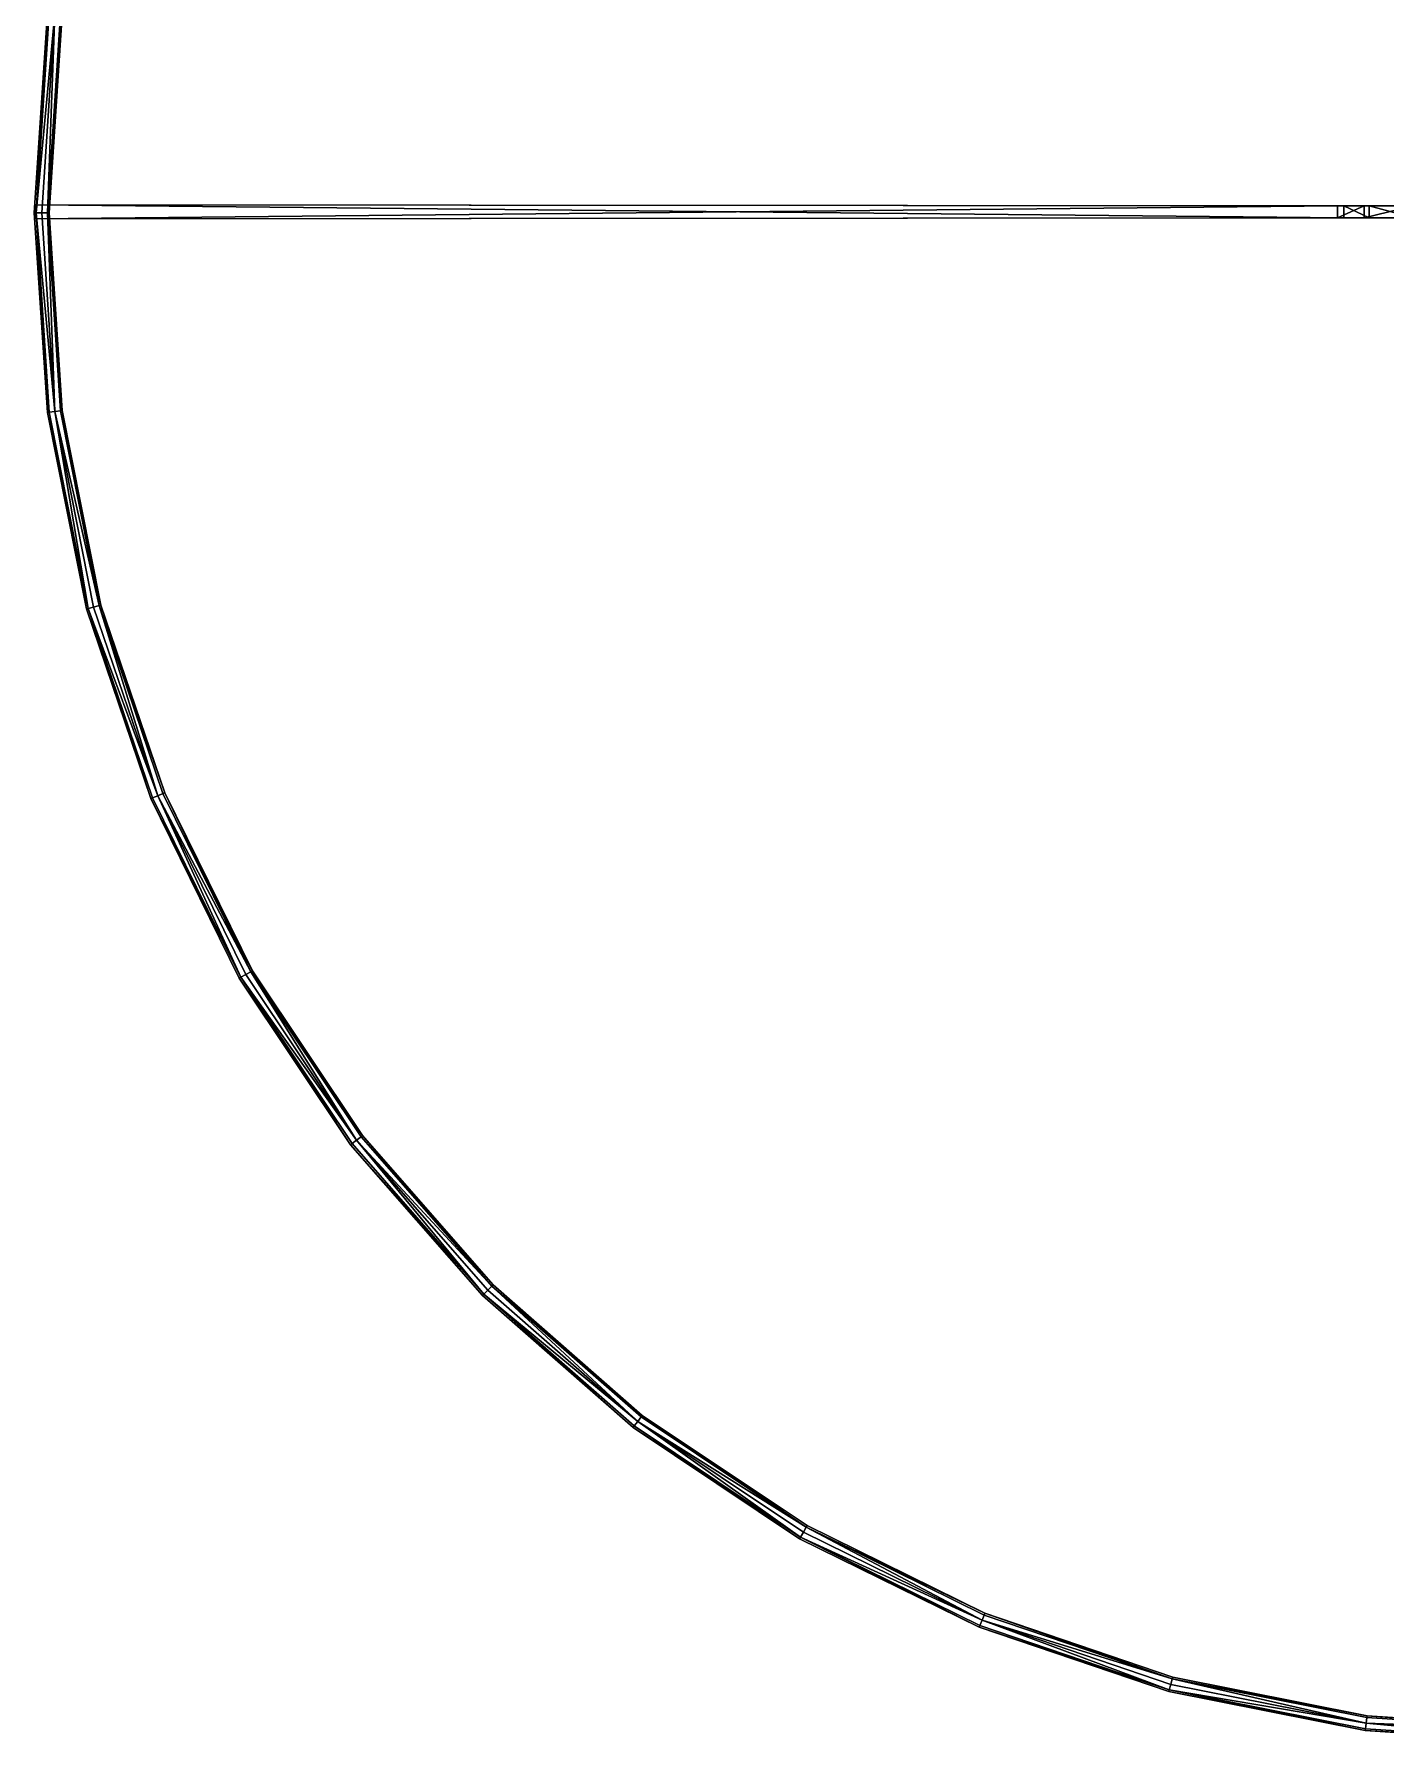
# Model space of a CAD drawing. Extents: x -21.1 to 21.1, y -21.1 to 21.1.
# Drawn here: x -21.12 to -2.47, y -21.13 to 2.45 of the extents above; entities that cross this region are included whole.
import ezdxf

# ---------------------------------------------------------------- set-up
doc = ezdxf.new("R2010")
doc.units = 0
doc.layers.add('LAMP', color=191, linetype='CONTINUOUS')
doc.layers.add('SHADE', color=31, linetype='CONTINUOUS')

msp = doc.modelspace()

# ---------------------------------------------------------------- meshes
at = {"layer": 'LAMP', "color": 191}
mesh = msp.add_polyface(dxfattribs=at)
corners = [(-1.129693, -0.463604, -63.654442), (-1.988384, -0.819286, -63.664738), (-2.110905, -0.415395, -63.664738), (-1.988384, -0.819286, -62.854538), (-2.110905, -0.415395, -62.854538), (-1.459287, -0.28578, -62.854538), (-1.199322, -0.23407, -63.654442), (-2.152274, 0.004637, -63.664738), (-2.152274, 0.004637, -62.854538), (-1.487891, 0.004637, -62.854538), (-2.214273, 0.004638, -65.4048), (-2.065137, 0.251549, -66.164711), (-2.065137, -0.641783, -65.874451), (-1.637812, 0.465212, -66.822296), (-1.783279, -0.401053, -66.653389), (-2.065137, -0.641783, -64.93515), (-2.065137, 0.251549, -64.64489), (-1.783279, -0.401053, -64.156219), (-1.637812, 0.465212, -63.987301), (-2.087557, 0.087564, -63.323181), (-2.772094, -0.078289, -63.323181), (-2.772094, 0.087564, -63.323181), (-2.087557, -0.078289, -63.323181), (-3.137889, -0.078289, -63.207119), (-3.137889, 0.087564, -63.207119), (-21.114887, -0.092956, -56.756512), (-21.114887, 0.102228, -56.756512), (-21.114885, -0.092956, -56.485172), (-21.114885, 0.102228, -56.485172), (-3.050288, -0.078289, -63.051018), (-3.050288, 0.087564, -63.051018), (-2.702662, -0.078289, -63.157326), (-2.702662, 0.087564, -63.157326), (-2.087557, -0.078289, -63.157326), (-2.087557, 0.087564, -63.157326)]
mesh.append_faces([[corners[k] for k in face] for face in [(10, 11, 12), (11, 13, 14), (11, 14, 12), (10, 12, 15), (10, 15, 16), (15, 17, 16), (16, 17, 18)]])
mesh.append_faces([[corners[k] for k in face] for face in [(1, 4, 2), (3, 5, 4), (2, 8, 7), (4, 9, 8), (19, 20, 21), (21, 23, 24), (24, 25, 26), (26, 27, 28), (28, 29, 30), (30, 31, 32), (32, 33, 34), (34, 22, 19), (19, 32, 34), (25, 29, 27)]], dxfattribs={"vtx0": -1})
mesh.append_faces([[corners[k] for k in face] for face in [(23, 29, 25), (20, 29, 23), (22, 31, 20)]], dxfattribs={"vtx0": -1, "vtx1": -1})
mesh.append_faces([[corners[k] for k in face] for face in [(21, 30, 32), (20, 31, 29)]], dxfattribs={"vtx0": -1, "vtx2": -1})
mesh.append_faces([[corners[k] for k in face] for face in [(24, 26, 30), (21, 24, 30), (19, 21, 32)]], dxfattribs={"vtx1": -1, "vtx2": -1})
mesh.append_faces([[corners[k] for k in face] for face in [(0, 1, 2), (1, 3, 4), (6, 2, 7), (2, 4, 8), (19, 22, 20), (21, 20, 23), (24, 23, 25), (26, 25, 27), (28, 27, 29), (30, 29, 31), (32, 31, 33), (34, 33, 22), (26, 28, 30), (22, 33, 31)]], dxfattribs={"vtx2": -1})
at = {"layer": 'SHADE', "color": 31}
mesh = msp.add_polyface(dxfattribs=at)
corners = [(-20.377079, 5.451406, -80.064957), (-20.914675, 2.744749, -80.064957), (-20.940456, 2.748144, -80.019058), (-21.095932, -0.008821, -80.064957), (-21.121939, -0.008821, -79.903458), (-20.940458, 2.748144, -79.903458), (-20.402199, 5.458137, -79.903458), (-21.121935, -0.008822, -55.199318), (-20.940454, 2.748143, -55.083717), (-20.940454, 2.748144, -55.199318), (-21.095928, -0.008822, -55.037819), (-20.914673, 2.744749, -55.037819), (-20.377077, 5.451406, -55.037819), (-20.402197, 5.458136, -55.199318), (-20.940454, 2.748143, -55.423717), (-20.402197, 5.458137, -58.595036), (-20.940454, 2.748144, -58.595036), (-21.121935, -0.008822, -58.595036), (-20.201248, 5.404293, -79.903458), (-20.734201, 2.72099, -79.903458), (-20.734201, 2.72099, -80.019058), (-20.226368, 5.411023, -80.064957), (-20.759983, 2.724384, -80.064957), (-20.201244, 5.404293, -55.199318), (-20.734201, 2.72099, -55.083717), (-20.734201, 2.72099, -55.199318), (-20.226364, 5.411023, -55.037819), (-20.759983, 2.724384, -55.037819), (-20.201244, 5.404293, -58.595036), (-20.734201, 2.72099, -55.423717), (-20.734201, 2.72099, -58.595036), (-20.83733, 2.734566, -80.080254), (-20.837328, 2.734566, -55.022518), (-20.402199, 5.458136, -76.507736), (-20.940458, 2.748143, -79.679054), (-20.940458, 2.748144, -76.507736), (-21.121939, -0.008821, -76.507736), (-20.734203, 2.72099, -79.679054), (-20.201248, 5.404293, -76.507736), (-20.734201, 2.72099, -76.507736), (-20.940454, 2.748144, -67.551384), (-20.734203, 2.72099, -67.551384)]
mesh.append_faces([[corners[k] for k in face] for face in [(3, 2, 1), (6, 2, 5), (7, 8, 9), (12, 8, 11), (13, 14, 9), (17, 14, 16), (21, 20, 22), (23, 24, 25), (28, 29, 30), (0, 31, 1), (10, 32, 11), (26, 32, 27), (33, 34, 35), (4, 34, 5), (18, 37, 19), (36, 40, 35), (15, 40, 16), (38, 41, 39)]], dxfattribs={"vtx0": -1})
mesh.append_faces([[corners[k] for k in face] for face in [(0, 1, 2), (4, 5, 2), (10, 11, 8), (13, 9, 8), (15, 16, 14), (7, 9, 14), (18, 19, 20), (26, 27, 24), (23, 25, 29), (3, 1, 31), (21, 22, 31), (12, 11, 32), (6, 5, 34), (36, 35, 34), (38, 39, 37), (17, 16, 40), (33, 35, 40), (28, 30, 41)]], dxfattribs={"vtx2": -1})
mesh = msp.add_polyface(dxfattribs=at)
corners = [(-21.095932, -0.008821, -80.064957), (-21.121939, -0.008821, -80.019058), (-20.940456, 2.748144, -80.019058), (-21.121939, -0.008821, -79.903458), (-21.121935, -0.008822, -55.199318), (-21.121935, -0.008822, -55.083717), (-20.940454, 2.748143, -55.083717), (-21.095928, -0.008822, -55.037819), (-21.121935, -0.008822, -58.595036), (-21.121935, -0.008822, -55.423717), (-20.940454, 2.748143, -55.423717), (-20.913893, -0.008821, -79.903458), (-20.913893, -0.008821, -80.019058), (-20.734201, 2.72099, -80.019058), (-20.734201, 2.72099, -79.903458), (-20.939899, -0.008821, -80.064957), (-20.759983, 2.724384, -80.064957), (-20.939898, -0.008822, -55.037819), (-20.913895, -0.008822, -55.083717), (-20.734201, 2.72099, -55.083717), (-20.759983, 2.724384, -55.037819), (-20.913895, -0.008822, -55.199318), (-20.734201, 2.72099, -55.199318), (-20.913895, -0.008822, -55.423717), (-20.734201, 2.72099, -55.423717), (-20.913895, -0.008822, -58.595036), (-20.734201, 2.72099, -58.595036), (-20.83733, 2.734566, -80.080254), (-21.017918, -0.008821, -80.080254), (-21.017914, -0.008822, -55.022518), (-20.837328, 2.734566, -55.022518), (-21.121939, -0.008821, -79.679054), (-20.940458, 2.748143, -79.679054), (-21.121939, -0.008821, -76.507736), (-20.913893, -0.008821, -76.507736), (-20.913893, -0.008821, -79.679054), (-20.734203, 2.72099, -79.679054), (-20.734201, 2.72099, -76.507736), (-21.121935, -0.008822, -67.551384), (-20.940454, 2.748144, -67.551384), (-20.913895, -0.008822, -67.551392), (-20.734203, 2.72099, -67.551384)]
mesh.append_faces([[corners[k] for k in face] for face in [(3, 2, 1), (7, 6, 5), (4, 10, 9), (11, 13, 14), (15, 13, 12), (17, 19, 20), (21, 19, 18), (21, 24, 22), (25, 24, 23), (0, 27, 28), (15, 27, 16), (17, 30, 29), (33, 32, 31), (34, 36, 37), (11, 36, 35), (8, 39, 38), (25, 41, 26), (34, 41, 40)]], dxfattribs={"vtx0": -1})
mesh.append_faces([[corners[k] for k in face] for face in [(0, 1, 2), (4, 5, 6), (8, 9, 10), (11, 12, 13), (15, 16, 13), (17, 18, 19), (21, 22, 19), (21, 23, 24), (25, 26, 24), (15, 28, 27), (7, 29, 30), (17, 20, 30), (3, 31, 32), (34, 35, 36), (11, 14, 36), (33, 38, 39), (25, 40, 41), (34, 37, 41)]], dxfattribs={"vtx2": -1})
mesh = msp.add_polyface(dxfattribs=at)
corners = [(-20.377077, -5.469048, -80.064957), (-20.940456, -2.765786, -80.019058), (-20.914677, -2.762392, -80.064957), (-20.402199, -5.475778, -79.903458), (-20.940456, -2.765786, -79.903458), (-21.121939, -0.008821, -79.903458), (-21.095932, -0.008821, -80.064957), (-21.121935, -0.008822, -55.199318), (-20.940454, -2.765786, -55.199318), (-20.940454, -2.765786, -55.083717), (-20.402197, -5.475779, -55.199318), (-20.377077, -5.469049, -55.037819), (-20.914673, -2.762392, -55.037819), (-21.095928, -0.008822, -55.037819), (-20.940454, -2.765786, -55.423717), (-21.121935, -0.008822, -58.595036), (-20.940454, -2.765787, -58.595036), (-20.402197, -5.475779, -58.595036), (-20.201244, -5.421934, -79.903458), (-20.734201, -2.738632, -80.019058), (-20.734201, -2.738632, -79.903458), (-20.226366, -5.428664, -80.064957), (-20.759983, -2.742027, -80.064957), (-20.226362, -5.428665, -55.037819), (-20.734201, -2.738633, -55.083717), (-20.759983, -2.742027, -55.037819), (-20.201244, -5.421934, -55.199318), (-20.734201, -2.738633, -55.199318), (-20.734201, -2.738632, -79.679054), (-20.201248, -5.421934, -76.507736), (-20.734201, -2.738632, -76.507736), (-20.83733, -2.752209, -80.080254), (-20.837328, -2.75221, -55.022518), (-21.121939, -0.008821, -76.507736), (-20.940456, -2.765786, -79.679054), (-20.940456, -2.765786, -76.507736), (-20.402199, -5.475779, -76.507736), (-20.734201, -2.738633, -55.423721), (-20.201244, -5.421934, -58.595036), (-20.734201, -2.738633, -58.595036), (-20.940454, -2.765787, -67.551384), (-20.734201, -2.738633, -67.551392)]
mesh.append_faces([[corners[k] for k in face] for face in [(0, 1, 2), (5, 1, 4), (10, 9, 8), (13, 9, 12), (7, 14, 8), (17, 14, 16), (18, 19, 20), (23, 24, 25), (29, 28, 30), (6, 31, 2), (21, 31, 22), (11, 32, 12), (33, 34, 35), (3, 34, 4), (26, 37, 27), (36, 40, 35), (15, 40, 16), (38, 41, 39)]], dxfattribs={"vtx0": -1})
mesh.append_faces([[corners[k] for k in face] for face in [(3, 4, 1), (6, 2, 1), (7, 8, 9), (11, 12, 9), (10, 8, 14), (15, 16, 14), (21, 22, 19), (26, 27, 24), (18, 20, 28), (0, 2, 31), (13, 12, 32), (23, 25, 32), (5, 4, 34), (36, 35, 34), (38, 39, 37), (17, 16, 40), (33, 35, 40), (29, 30, 41)]], dxfattribs={"vtx2": -1})
mesh = msp.add_polyface(dxfattribs=at)
corners = [(-21.121939, -0.008821, -79.903458), (-21.121939, -0.008821, -80.019058), (-20.940456, -2.765786, -80.019058), (-21.095932, -0.008821, -80.064957), (-21.121935, -0.008822, -55.199318), (-20.940454, -2.765786, -55.083717), (-21.121935, -0.008822, -55.083717), (-21.095928, -0.008822, -55.037819), (-21.121935, -0.008822, -55.423717), (-20.940454, -2.765786, -55.423717), (-21.121935, -0.008822, -58.595036), (-20.939899, -0.008821, -80.064957), (-20.913893, -0.008821, -80.019058), (-20.734201, -2.738632, -80.019058), (-20.759983, -2.742027, -80.064957), (-20.913893, -0.008821, -79.903458), (-20.734201, -2.738632, -79.903458), (-20.939898, -0.008822, -55.037819), (-20.759983, -2.742027, -55.037819), (-20.734201, -2.738633, -55.083717), (-20.913895, -0.008822, -55.083717), (-20.913895, -0.008822, -55.199318), (-20.734201, -2.738633, -55.199318), (-20.913893, -0.008821, -79.679054), (-20.734201, -2.738632, -79.679054), (-20.913893, -0.008821, -76.507736), (-20.734201, -2.738632, -76.507736), (-21.017918, -0.008821, -80.080254), (-20.83733, -2.752209, -80.080254), (-20.837328, -2.75221, -55.022518), (-21.017914, -0.008822, -55.022518), (-21.121939, -0.008821, -76.507736), (-21.121939, -0.008821, -79.679054), (-20.940456, -2.765786, -79.679054), (-20.913895, -0.008822, -58.595036), (-20.913895, -0.008822, -55.423717), (-20.734201, -2.738633, -55.423721), (-20.734201, -2.738633, -58.595036), (-21.121935, -0.008822, -67.551384), (-20.940454, -2.765787, -67.551384), (-20.913895, -0.008822, -67.551392), (-20.734201, -2.738633, -67.551392)]
mesh.append_faces([[corners[k] for k in face] for face in [(3, 2, 1), (4, 5, 6), (10, 9, 8), (11, 13, 14), (15, 13, 12), (17, 19, 20), (21, 19, 22), (15, 24, 16), (25, 24, 23), (11, 28, 27), (7, 29, 30), (17, 29, 18), (0, 33, 32), (34, 36, 37), (21, 36, 35), (31, 39, 38), (25, 41, 26), (34, 41, 40)]], dxfattribs={"vtx0": -1})
mesh.append_faces([[corners[k] for k in face] for face in [(0, 1, 2), (7, 6, 5), (4, 8, 9), (11, 12, 13), (15, 16, 13), (17, 18, 19), (21, 20, 19), (15, 23, 24), (25, 26, 24), (3, 27, 28), (11, 14, 28), (17, 30, 29), (31, 32, 33), (34, 35, 36), (21, 22, 36), (10, 38, 39), (25, 40, 41), (34, 37, 41)]], dxfattribs={"vtx2": -1})
mesh = msp.add_polyface(dxfattribs=at)
corners = [(-20.377077, -5.469048, -80.064957), (-20.402199, -5.475778, -80.019058), (-20.940456, -2.765786, -80.019058), (-20.402199, -5.475778, -79.903458), (-20.402197, -5.475779, -55.199318), (-20.402197, -5.47578, -55.083717), (-20.940454, -2.765786, -55.083717), (-20.377077, -5.469049, -55.037819), (-20.940454, -2.765786, -55.423717), (-20.402197, -5.475779, -55.423717), (-20.402197, -5.475779, -58.595036), (-20.226366, -5.428664, -80.064957), (-20.201248, -5.421934, -80.019058), (-19.32115, -8.012215, -80.019058), (-20.201244, -5.421934, -79.903458), (-20.734201, -2.738632, -80.019058), (-20.226362, -5.428665, -55.037819), (-19.321146, -8.012216, -55.083717), (-20.201244, -5.421934, -55.083717), (-20.201244, -5.421934, -55.199318), (-20.734201, -2.738633, -55.083717), (-20.201246, -5.421934, -79.679054), (-19.32115, -8.012216, -79.679054), (-20.201248, -5.421934, -76.507736), (-20.734201, -2.738632, -79.679054), (-19.417248, -8.052021, -80.080254), (-20.301722, -5.448856, -80.080254), (-20.83733, -2.752209, -80.080254), (-20.30172, -5.448856, -55.022518), (-19.417246, -8.052021, -55.022518), (-20.837328, -2.75221, -55.022518), (-20.402199, -5.475778, -79.679054), (-20.940456, -2.765786, -79.679054), (-20.402199, -5.475779, -76.507736), (-20.201244, -5.421934, -58.595036), (-20.201244, -5.421935, -55.423721), (-19.321146, -8.012217, -55.423721), (-20.734201, -2.738633, -55.423721), (-20.402197, -5.475779, -67.551384), (-20.940454, -2.765787, -67.551384), (-20.201244, -5.421934, -67.551392), (-19.321148, -8.012216, -67.551392), (-20.734201, -2.738633, -67.551392)]
mesh.append_faces([[corners[k] for k in face] for face in [(3, 2, 1), (7, 6, 5), (4, 8, 9), (14, 13, 12), (11, 15, 12), (16, 17, 18), (19, 20, 18), (23, 22, 21), (14, 24, 21), (11, 25, 26), (0, 27, 26), (16, 30, 28), (33, 32, 31), (19, 36, 35), (34, 37, 35), (10, 39, 38), (34, 41, 40), (23, 42, 40)]], dxfattribs={"vtx0": -1})
mesh.append_faces([[corners[k] for k in face] for face in [(0, 1, 2), (4, 5, 6), (10, 9, 8), (11, 12, 13), (14, 12, 15), (19, 18, 17), (16, 18, 20), (14, 21, 22), (23, 21, 24), (11, 26, 27), (16, 28, 29), (7, 28, 30), (3, 31, 32), (34, 35, 36), (19, 35, 37), (33, 38, 39), (23, 40, 41), (34, 40, 42)]], dxfattribs={"vtx2": -1})
mesh = msp.add_polyface(dxfattribs=at)
corners = [(-20.402199, -5.475778, -79.903458), (-20.402199, -5.475778, -80.019058), (-19.513348, -8.091826, -80.019058), (-19.513348, -8.091826, -79.903458), (-20.377077, -5.469048, -80.064957), (-19.489323, -8.081875, -80.064957), (-20.402197, -5.475779, -55.199318), (-19.513344, -8.091827, -55.199318), (-19.513344, -8.091827, -55.083717), (-20.402197, -5.47578, -55.083717), (-20.377077, -5.469049, -55.037819), (-19.489319, -8.081876, -55.037819), (-20.402197, -5.475779, -55.423717), (-19.513344, -8.091827, -55.423717), (-20.402197, -5.475779, -58.595036), (-19.513344, -8.091827, -58.595036), (-20.226366, -5.428664, -80.064957), (-19.32115, -8.012215, -80.019058), (-19.345173, -8.022166, -80.064957), (-20.201244, -5.421934, -79.903458), (-19.32115, -8.012216, -79.903458), (-20.226362, -5.428665, -55.037819), (-19.345171, -8.022167, -55.037819), (-19.321146, -8.012216, -55.083717), (-20.201244, -5.421934, -55.199318), (-19.321146, -8.012216, -55.199318), (-19.32115, -8.012216, -79.679054), (-20.201248, -5.421934, -76.507736), (-19.32115, -8.012216, -76.507736), (-20.301722, -5.448856, -80.080254), (-19.417248, -8.052021, -80.080254), (-19.417246, -8.052021, -55.022518), (-20.30172, -5.448856, -55.022518), (-20.402199, -5.475779, -76.507736), (-20.402199, -5.475778, -79.679054), (-19.513348, -8.091826, -79.679054), (-19.513346, -8.091826, -76.507736), (-20.201244, -5.421934, -58.595036), (-19.321146, -8.012217, -55.423721), (-19.321146, -8.012216, -58.595036), (-20.402197, -5.475779, -67.551384), (-19.513346, -8.091827, -67.551384), (-19.321148, -8.012216, -67.551392)]
mesh.append_faces([[corners[k] for k in face] for face in [(0, 2, 3), (4, 2, 1), (6, 8, 9), (10, 8, 11), (6, 13, 7), (14, 13, 12), (16, 17, 18), (24, 23, 25), (19, 26, 20), (4, 30, 5), (10, 31, 32), (21, 31, 22), (33, 35, 36), (0, 35, 34), (37, 38, 39), (14, 41, 15), (33, 41, 40), (27, 42, 28)]], dxfattribs={"vtx0": -1})
mesh.append_faces([[corners[k] for k in face] for face in [(0, 1, 2), (4, 5, 2), (6, 7, 8), (10, 9, 8), (6, 12, 13), (14, 15, 13), (19, 20, 17), (21, 22, 23), (27, 28, 26), (4, 29, 30), (16, 18, 30), (10, 11, 31), (33, 34, 35), (0, 3, 35), (24, 25, 38), (14, 40, 41), (33, 36, 41), (37, 39, 42)]], dxfattribs={"vtx2": -1})
mesh = msp.add_polyface(dxfattribs=at)
corners = [(-18.26951, -10.557161, -80.064957), (-19.513348, -8.091826, -80.019058), (-19.489323, -8.081875, -80.064957), (-18.29203, -10.570165, -79.903458), (-19.513348, -8.091826, -79.903458), (-18.292027, -10.570165, -55.199318), (-19.513344, -8.091827, -55.083717), (-19.513344, -8.091827, -55.199318), (-18.269508, -10.557162, -55.037819), (-19.489319, -8.081876, -55.037819), (-19.513344, -8.091827, -55.423717), (-18.292027, -10.570165, -58.595036), (-19.513344, -8.091827, -58.595036), (-18.111864, -10.466143, -79.903458), (-18.111864, -10.466143, -80.019058), (-19.32115, -8.012215, -80.019058), (-19.32115, -8.012216, -79.903458), (-18.134382, -10.479145, -80.064957), (-19.345173, -8.022166, -80.064957), (-18.13438, -10.479146, -55.037819), (-18.11186, -10.466144, -55.083717), (-19.321146, -8.012216, -55.083717), (-19.345171, -8.022167, -55.037819), (-18.11186, -10.466144, -55.199318), (-19.321146, -8.012216, -55.199318), (-19.32115, -8.012216, -79.679054), (-18.111864, -10.466143, -79.679054), (-18.11186, -10.466143, -76.507736), (-19.32115, -8.012216, -76.507736), (-19.417248, -8.052021, -80.080254), (-18.201946, -10.518153, -80.080254), (-19.417246, -8.052021, -55.022518), (-18.201944, -10.518153, -55.022518), (-19.513348, -8.091826, -79.679054), (-18.29203, -10.570165, -76.507736), (-19.513346, -8.091826, -76.507736), (-18.11186, -10.466144, -55.423721), (-19.321146, -8.012217, -55.423721), (-18.11186, -10.466144, -58.595036), (-19.321146, -8.012216, -58.595036), (-19.513346, -8.091827, -67.551384), (-18.11186, -10.466143, -67.551392), (-19.321148, -8.012216, -67.551392)]
mesh.append_faces([[corners[k] for k in face] for face in [(0, 1, 2), (5, 6, 7), (11, 10, 12), (13, 15, 16), (17, 15, 14), (19, 21, 22), (23, 21, 20), (13, 25, 26), (27, 25, 28), (17, 29, 18), (8, 31, 9), (19, 31, 32), (3, 33, 4), (23, 37, 24), (38, 37, 36), (34, 40, 35), (38, 42, 39), (27, 42, 41)]], dxfattribs={"vtx0": -1})
mesh.append_faces([[corners[k] for k in face] for face in [(3, 4, 1), (8, 9, 6), (5, 7, 10), (13, 14, 15), (17, 18, 15), (19, 20, 21), (23, 24, 21), (13, 16, 25), (27, 26, 25), (0, 2, 29), (17, 30, 29), (19, 22, 31), (34, 35, 33), (23, 36, 37), (38, 39, 37), (11, 12, 40), (38, 41, 42), (27, 28, 42)]], dxfattribs={"vtx2": -1})
mesh = msp.add_polyface(dxfattribs=at)
corners = [(-18.29203, -10.570165, -79.903458), (-18.292032, -10.570165, -80.019058), (-16.756384, -12.867023, -80.019058), (-18.26951, -10.557161, -80.064957), (-19.513348, -8.091826, -80.019058), (-18.292027, -10.570165, -55.199318), (-16.756378, -12.867023, -55.083717), (-18.292028, -10.570165, -55.083717), (-18.269508, -10.557162, -55.037819), (-19.513344, -8.091827, -55.083717), (-18.292028, -10.570165, -55.423717), (-16.756378, -12.867023, -55.423717), (-18.292027, -10.570165, -58.595036), (-19.513344, -8.091827, -55.423717), (-18.134382, -10.479145, -80.064957), (-18.111864, -10.466143, -80.019058), (-16.591339, -12.740379, -80.019058), (-18.111864, -10.466143, -79.903458), (-18.13438, -10.479146, -55.037819), (-16.591337, -12.74038, -55.083717), (-18.11186, -10.466144, -55.083717), (-18.11186, -10.466144, -55.199318), (-18.111864, -10.466143, -79.679054), (-16.591339, -12.740379, -79.679054), (-18.11186, -10.466143, -76.507736), (-18.201946, -10.518153, -80.080254), (-16.673861, -12.8037, -80.080254), (-19.417248, -8.052021, -80.080254), (-16.673859, -12.8037, -55.022518), (-18.201944, -10.518153, -55.022518), (-19.417246, -8.052021, -55.022518), (-18.29203, -10.570165, -76.507736), (-18.292032, -10.570165, -79.679054), (-16.756384, -12.867023, -79.679054), (-19.513348, -8.091826, -79.679054), (-18.11186, -10.466144, -58.595036), (-18.11186, -10.466144, -55.423721), (-16.591335, -12.74038, -55.423721), (-18.292028, -10.570165, -67.551384), (-16.75638, -12.867023, -67.551384), (-19.513346, -8.091827, -67.551384), (-18.11186, -10.466143, -67.551392), (-16.591337, -12.740379, -67.551392)]
mesh.append_faces([[corners[k] for k in face] for face in [(3, 2, 1), (0, 4, 1), (5, 6, 7), (8, 9, 7), (12, 11, 10), (5, 13, 10), (17, 16, 15), (18, 19, 20), (24, 23, 22), (14, 26, 25), (3, 27, 25), (8, 28, 29), (0, 33, 32), (31, 34, 32), (21, 37, 36), (31, 39, 38), (12, 40, 38), (35, 42, 41)]], dxfattribs={"vtx0": -1})
mesh.append_faces([[corners[k] for k in face] for face in [(0, 1, 2), (3, 1, 4), (8, 7, 6), (5, 7, 9), (5, 10, 11), (12, 10, 13), (14, 15, 16), (21, 20, 19), (17, 22, 23), (3, 25, 26), (18, 29, 28), (8, 29, 30), (31, 32, 33), (0, 32, 34), (35, 36, 37), (12, 38, 39), (31, 38, 40), (24, 41, 42)]], dxfattribs={"vtx2": -1})
mesh = msp.add_polyface(dxfattribs=at)
corners = [(-18.29203, -10.570165, -79.903458), (-16.756384, -12.867023, -80.019058), (-16.756384, -12.867023, -79.903458), (-18.26951, -10.557161, -80.064957), (-16.735752, -12.851192, -80.064957), (-18.292027, -10.570165, -55.199318), (-16.756378, -12.867023, -55.199318), (-16.756378, -12.867023, -55.083717), (-18.269508, -10.557162, -55.037819), (-16.73575, -12.851192, -55.037819), (-16.756378, -12.867023, -55.423717), (-18.292027, -10.570165, -58.595036), (-16.756378, -12.867023, -58.595036), (-18.134382, -10.479145, -80.064957), (-16.591339, -12.740379, -80.019058), (-16.611971, -12.75621, -80.064957), (-18.111864, -10.466143, -79.903458), (-16.591339, -12.740379, -79.903458), (-14.788136, -14.797708, -79.903458), (-14.806524, -14.816096, -80.064957), (-18.13438, -10.479146, -55.037819), (-16.611967, -12.75621, -55.037819), (-16.591337, -12.74038, -55.083717), (-14.80652, -14.816096, -55.037819), (-14.788131, -14.797708, -55.199318), (-16.591337, -12.74038, -55.199318), (-18.11186, -10.466144, -55.199318), (-16.591339, -12.740379, -79.679054), (-18.11186, -10.466143, -76.507736), (-16.591339, -12.740379, -76.507736), (-14.788135, -14.797708, -76.507736), (-16.673861, -12.8037, -80.080254), (-16.673859, -12.8037, -55.022518), (-18.29203, -10.570165, -76.507736), (-16.756384, -12.867023, -79.679054), (-16.756384, -12.867023, -76.507736), (-18.11186, -10.466144, -58.595036), (-16.591335, -12.74038, -55.423721), (-16.591337, -12.740379, -58.595036), (-14.788132, -14.797708, -58.595036), (-16.75638, -12.867023, -67.551384), (-16.591337, -12.740379, -67.551392)]
mesh.append_faces([[corners[k] for k in face] for face in [(0, 1, 2), (8, 7, 9), (5, 10, 6), (13, 14, 15), (18, 14, 17), (23, 22, 21), (26, 22, 25), (16, 27, 17), (30, 27, 29), (3, 31, 4), (19, 31, 15), (20, 32, 21), (33, 34, 35), (36, 37, 38), (24, 37, 25), (11, 40, 12), (39, 41, 38), (28, 41, 29)]], dxfattribs={"vtx0": -1})
mesh.append_faces([[corners[k] for k in face] for face in [(3, 4, 1), (5, 6, 7), (11, 12, 10), (16, 17, 14), (19, 15, 14), (20, 21, 22), (24, 25, 22), (18, 17, 27), (28, 29, 27), (13, 15, 31), (8, 9, 32), (23, 21, 32), (0, 2, 34), (26, 25, 37), (39, 38, 37), (33, 35, 40), (30, 29, 41), (36, 38, 41)]], dxfattribs={"vtx2": -1})
mesh = msp.add_polyface(dxfattribs=at)
corners = [(-14.916854, -14.926426, -80.064957), (-14.935243, -14.944815, -80.019058), (-16.756384, -12.867023, -80.019058), (-16.735752, -12.851192, -80.064957), (-14.935243, -14.944815, -79.903458), (-16.756384, -12.867023, -79.903458), (-14.935238, -14.944815, -55.199318), (-14.935238, -14.944815, -55.083717), (-16.756378, -12.867023, -55.083717), (-16.756378, -12.867023, -55.199318), (-14.916849, -14.926428, -55.037819), (-16.73575, -12.851192, -55.037819), (-16.756378, -12.867023, -55.423717), (-14.935238, -14.944815, -55.423717), (-14.935239, -14.944815, -58.595036), (-16.756378, -12.867023, -58.595036), (-14.788136, -14.797708, -79.903458), (-14.788135, -14.797708, -80.019058), (-16.591339, -12.740379, -80.019058), (-14.806524, -14.816096, -80.064957), (-14.80652, -14.816096, -55.037819), (-14.788132, -14.797708, -55.083717), (-16.591337, -12.74038, -55.083717), (-14.788131, -14.797708, -55.199318), (-16.591339, -12.740379, -79.679054), (-14.788135, -14.797708, -79.679054), (-14.788135, -14.797708, -76.507736), (-16.673861, -12.8037, -80.080254), (-14.86169, -14.871262, -80.080254), (-14.861686, -14.871262, -55.022518), (-16.673859, -12.8037, -55.022518), (-14.935243, -14.944815, -79.679054), (-16.756384, -12.867023, -79.679054), (-14.935242, -14.944815, -76.507736), (-16.756384, -12.867023, -76.507736), (-14.788131, -14.797708, -55.423721), (-16.591335, -12.74038, -55.423721), (-14.788132, -14.797708, -58.595036), (-14.935241, -14.944815, -67.551384), (-16.75638, -12.867023, -67.551384), (-14.788134, -14.797708, -67.551392), (-16.591337, -12.740379, -67.551392)]
mesh.append_faces([[corners[k] for k in face] for face in [(0, 2, 3), (4, 2, 1), (6, 8, 9), (10, 8, 7), (6, 12, 13), (14, 12, 15), (19, 18, 17), (23, 22, 21), (16, 24, 25), (0, 27, 28), (10, 30, 11), (20, 30, 29), (4, 32, 5), (33, 32, 31), (37, 36, 35), (33, 39, 34), (14, 39, 38), (26, 41, 40)]], dxfattribs={"vtx0": -1})
mesh.append_faces([[corners[k] for k in face] for face in [(0, 1, 2), (4, 5, 2), (6, 7, 8), (10, 11, 8), (6, 9, 12), (14, 13, 12), (16, 17, 18), (20, 21, 22), (26, 25, 24), (0, 3, 27), (19, 28, 27), (10, 29, 30), (4, 31, 32), (33, 34, 32), (23, 35, 36), (33, 38, 39), (14, 15, 39), (37, 40, 41)]], dxfattribs={"vtx2": -1})
mesh = msp.add_polyface(dxfattribs=at)
corners = [(-14.935243, -14.944815, -79.903458), (-14.935243, -14.944815, -80.019058), (-12.857451, -16.765955, -80.019058), (-12.857451, -16.765955, -79.903458), (-14.916854, -14.926426, -80.064957), (-12.84162, -16.745325, -80.064957), (-14.935238, -14.944815, -55.199318), (-12.857447, -16.765955, -55.199318), (-12.857447, -16.765955, -55.083717), (-14.935238, -14.944815, -55.083717), (-14.916849, -14.926428, -55.037819), (-12.841618, -16.745325, -55.037819), (-14.935238, -14.944815, -55.423717), (-12.857447, -16.765955, -55.423717), (-14.935239, -14.944815, -58.595036), (-12.857447, -16.765955, -58.595036), (-14.806524, -14.816096, -80.064957), (-14.788135, -14.797708, -80.019058), (-12.730808, -16.60091, -80.019058), (-14.788136, -14.797708, -79.903458), (-14.80652, -14.816096, -55.037819), (-12.730805, -16.60091, -55.083717), (-14.788132, -14.797708, -55.083717), (-14.788131, -14.797708, -55.199318), (-14.788135, -14.797708, -79.679054), (-12.730808, -16.60091, -79.679054), (-14.788135, -14.797708, -76.507736), (-14.86169, -14.871262, -80.080254), (-12.794129, -16.683434, -80.080254), (-12.794126, -16.683434, -55.022518), (-14.861686, -14.871262, -55.022518), (-14.935242, -14.944815, -76.507736), (-14.935243, -14.944815, -79.679054), (-12.857451, -16.765955, -79.679054), (-12.857451, -16.765955, -76.507736), (-14.788132, -14.797708, -58.595036), (-14.788131, -14.797708, -55.423721), (-12.730804, -16.60091, -55.423721), (-14.935241, -14.944815, -67.551384), (-12.857449, -16.765955, -67.551384), (-14.788134, -14.797708, -67.551392), (-12.730806, -16.60091, -67.551392)]
mesh.append_faces([[corners[k] for k in face] for face in [(0, 2, 3), (4, 2, 1), (6, 8, 9), (10, 8, 11), (6, 13, 7), (14, 13, 12), (19, 18, 17), (20, 21, 22), (26, 25, 24), (4, 28, 5), (16, 28, 27), (10, 29, 30), (31, 33, 34), (0, 33, 32), (23, 37, 36), (14, 39, 15), (31, 39, 38), (35, 41, 40)]], dxfattribs={"vtx0": -1})
mesh.append_faces([[corners[k] for k in face] for face in [(0, 1, 2), (4, 5, 2), (6, 7, 8), (10, 9, 8), (6, 12, 13), (14, 15, 13), (16, 17, 18), (23, 22, 21), (19, 24, 25), (4, 27, 28), (10, 11, 29), (20, 30, 29), (31, 32, 33), (0, 3, 33), (35, 36, 37), (14, 38, 39), (31, 34, 39), (26, 40, 41)]], dxfattribs={"vtx2": -1})
mesh = msp.add_polyface(dxfattribs=at)
corners = [(-10.547591, -18.279079, -80.064957), (-12.857451, -16.765955, -80.019058), (-12.84162, -16.745325, -80.064957), (-10.560593, -18.3016, -79.903458), (-12.857451, -16.765955, -79.903458), (-10.56059, -18.3016, -55.199318), (-12.857447, -16.765955, -55.083717), (-12.857447, -16.765955, -55.199318), (-10.547587, -18.279079, -55.037819), (-12.841618, -16.745325, -55.037819), (-12.857447, -16.765955, -55.423717), (-10.56059, -18.3016, -58.595036), (-12.857447, -16.765955, -58.595036), (-14.806524, -14.816096, -80.064957), (-12.730808, -16.60091, -80.019058), (-12.746639, -16.62154, -80.064957), (-14.788136, -14.797708, -79.903458), (-12.730808, -16.60091, -79.903458), (-10.456572, -18.121431, -79.903458), (-10.469575, -18.143951, -80.064957), (-14.80652, -14.816096, -55.037819), (-12.746635, -16.62154, -55.037819), (-12.730805, -16.60091, -55.083717), (-10.469572, -18.143951, -55.037819), (-10.456571, -18.121429, -55.199318), (-12.730805, -16.60091, -55.199318), (-14.788131, -14.797708, -55.199318), (-12.730808, -16.60091, -79.679054), (-14.788135, -14.797708, -76.507736), (-12.730808, -16.60091, -76.507736), (-10.456572, -18.121429, -76.507736), (-12.794129, -16.683434, -80.080254), (-12.794126, -16.683434, -55.022518), (-12.857451, -16.765955, -79.679054), (-10.560593, -18.3016, -76.507736), (-12.857451, -16.765955, -76.507736), (-14.788132, -14.797708, -58.595036), (-12.730804, -16.60091, -55.423721), (-12.730805, -16.60091, -58.595036), (-10.456571, -18.121429, -58.595036), (-12.857449, -16.765955, -67.551384), (-12.730806, -16.60091, -67.551392)]
mesh.append_faces([[corners[k] for k in face] for face in [(0, 1, 2), (5, 6, 7), (11, 10, 12), (13, 14, 15), (18, 14, 17), (23, 22, 21), (26, 22, 25), (16, 27, 17), (30, 27, 29), (19, 31, 15), (8, 32, 9), (20, 32, 21), (3, 33, 4), (36, 37, 38), (24, 37, 25), (34, 40, 35), (39, 41, 38), (28, 41, 29)]], dxfattribs={"vtx0": -1})
mesh.append_faces([[corners[k] for k in face] for face in [(3, 4, 1), (8, 9, 6), (5, 7, 10), (16, 17, 14), (19, 15, 14), (20, 21, 22), (24, 25, 22), (18, 17, 27), (28, 29, 27), (0, 2, 31), (13, 15, 31), (23, 21, 32), (34, 35, 33), (26, 25, 37), (39, 38, 37), (11, 12, 40), (30, 29, 41), (36, 38, 41)]], dxfattribs={"vtx2": -1})
mesh = msp.add_polyface(dxfattribs=at)
corners = [(-10.560593, -18.3016, -79.903458), (-10.560593, -18.301601, -80.019058), (-8.082255, -19.522911, -80.019058), (-10.547591, -18.279079, -80.064957), (-12.857451, -16.765955, -80.019058), (-10.56059, -18.3016, -55.199318), (-8.082252, -19.522911, -55.083717), (-10.56059, -18.301601, -55.083717), (-10.547587, -18.279079, -55.037819), (-12.857447, -16.765955, -55.083717), (-10.56059, -18.301601, -55.423717), (-8.082252, -19.522913, -55.423717), (-10.56059, -18.3016, -58.595036), (-12.857447, -16.765955, -55.423717), (-10.456572, -18.121431, -79.903458), (-10.456573, -18.121431, -80.019058), (-12.730808, -16.60091, -80.019058), (-10.469575, -18.143951, -80.064957), (-10.469572, -18.143951, -55.037819), (-10.456571, -18.121431, -55.083717), (-12.730805, -16.60091, -55.083717), (-10.456571, -18.121429, -55.199318), (-12.730808, -16.60091, -79.679054), (-10.456573, -18.121431, -79.679054), (-10.456572, -18.121429, -76.507736), (-10.508582, -18.211515, -80.080254), (-8.042449, -19.426813, -80.080254), (-12.794129, -16.683434, -80.080254), (-8.042447, -19.426813, -55.022518), (-10.508579, -18.211515, -55.022518), (-12.794126, -16.683434, -55.022518), (-10.560593, -18.3016, -76.507736), (-10.560593, -18.301601, -79.679054), (-8.082254, -19.522911, -79.679054), (-12.857451, -16.765955, -79.679054), (-10.45657, -18.121431, -55.423721), (-12.730804, -16.60091, -55.423721), (-10.456571, -18.121429, -58.595036), (-10.560592, -18.301601, -67.551384), (-8.082253, -19.522911, -67.551384), (-12.857449, -16.765955, -67.551384), (-10.456571, -18.121431, -67.551392), (-12.730806, -16.60091, -67.551392)]
mesh.append_faces([[corners[k] for k in face] for face in [(3, 2, 1), (0, 4, 1), (5, 6, 7), (8, 9, 7), (12, 11, 10), (5, 13, 10), (17, 16, 15), (21, 20, 19), (14, 22, 23), (3, 27, 25), (8, 28, 29), (18, 30, 29), (0, 33, 32), (31, 34, 32), (37, 36, 35), (31, 39, 38), (12, 40, 38), (24, 42, 41)]], dxfattribs={"vtx0": -1})
mesh.append_faces([[corners[k] for k in face] for face in [(0, 1, 2), (3, 1, 4), (8, 7, 6), (5, 7, 9), (5, 10, 11), (12, 10, 13), (14, 15, 16), (18, 19, 20), (24, 23, 22), (3, 25, 26), (17, 25, 27), (8, 29, 30), (31, 32, 33), (0, 32, 34), (21, 35, 36), (12, 38, 39), (31, 38, 40), (37, 41, 42)]], dxfattribs={"vtx2": -1})
mesh = msp.add_polyface(dxfattribs=at)
corners = [(-10.560593, -18.3016, -79.903458), (-8.082255, -19.522911, -80.019058), (-8.082254, -19.522911, -79.903458), (-10.547591, -18.279079, -80.064957), (-8.072303, -19.498888, -80.064957), (-10.56059, -18.3016, -55.199318), (-8.082252, -19.522913, -55.199318), (-8.082252, -19.522911, -55.083717), (-10.547587, -18.279079, -55.037819), (-8.072301, -19.498888, -55.037819), (-8.082252, -19.522913, -55.423717), (-10.56059, -18.3016, -58.595036), (-8.082253, -19.522913, -58.595036), (-10.469575, -18.143951, -80.064957), (-10.456573, -18.121431, -80.019058), (-8.002644, -19.330713, -80.019058), (-8.012595, -19.35474, -80.064957), (-10.456572, -18.121431, -79.903458), (-8.002644, -19.330713, -79.903458), (-10.469572, -18.143951, -55.037819), (-8.012593, -19.35474, -55.037819), (-8.002642, -19.330715, -55.083717), (-10.456571, -18.121431, -55.083717), (-10.456571, -18.121429, -55.199318), (-8.002642, -19.330715, -55.199318), (-10.456573, -18.121431, -79.679054), (-8.002644, -19.330713, -79.679054), (-10.456572, -18.121429, -76.507736), (-8.002644, -19.330713, -76.507736), (-8.042449, -19.426813, -80.080254), (-10.508582, -18.211515, -80.080254), (-8.042447, -19.426813, -55.022518), (-10.508579, -18.211515, -55.022518), (-10.560593, -18.3016, -76.507736), (-8.082254, -19.522911, -79.679054), (-8.082253, -19.522911, -76.507736), (-10.456571, -18.121429, -58.595036), (-10.45657, -18.121431, -55.423721), (-8.002642, -19.330715, -55.423721), (-8.002642, -19.330713, -58.595036), (-8.082253, -19.522911, -67.551384), (-10.456571, -18.121431, -67.551392), (-8.002642, -19.330713, -67.551392)]
mesh.append_faces([[corners[k] for k in face] for face in [(0, 1, 2), (8, 7, 9), (5, 10, 6), (13, 15, 16), (17, 15, 14), (19, 21, 22), (23, 21, 24), (17, 26, 18), (27, 26, 25), (3, 29, 4), (13, 29, 30), (19, 31, 20), (33, 34, 35), (36, 38, 39), (23, 38, 37), (11, 40, 12), (27, 42, 28), (36, 42, 41)]], dxfattribs={"vtx0": -1})
mesh.append_faces([[corners[k] for k in face] for face in [(3, 4, 1), (5, 6, 7), (11, 12, 10), (13, 14, 15), (17, 18, 15), (19, 20, 21), (23, 22, 21), (17, 25, 26), (27, 28, 26), (13, 16, 29), (8, 9, 31), (19, 32, 31), (0, 2, 34), (36, 37, 38), (23, 24, 38), (33, 35, 40), (27, 41, 42), (36, 39, 42)]], dxfattribs={"vtx2": -1})
mesh = msp.add_polyface(dxfattribs=at)
corners = [(-5.459475, -20.386644, -80.064957), (-5.466206, -20.41176, -80.019058), (-8.082255, -19.522911, -80.019058), (-8.072303, -19.498888, -80.064957), (-5.466206, -20.411758, -79.903458), (-8.082254, -19.522911, -79.903458), (-5.466203, -20.411762, -55.199318), (-5.466203, -20.41176, -55.083717), (-8.082252, -19.522911, -55.083717), (-8.082252, -19.522913, -55.199318), (-5.459473, -20.386642, -55.037819), (-8.072301, -19.498888, -55.037819), (-8.082252, -19.522913, -55.423717), (-5.466203, -20.411762, -55.423717), (-5.466204, -20.41176, -58.595036), (-8.082253, -19.522913, -58.595036), (-5.412361, -20.21081, -79.903458), (-8.002644, -19.330713, -80.019058), (-8.002644, -19.330713, -79.903458), (-5.419092, -20.235929, -80.064957), (-8.012595, -19.35474, -80.064957), (-5.41909, -20.235929, -55.037819), (-8.002642, -19.330715, -55.083717), (-8.012593, -19.35474, -55.037819), (-5.41236, -20.210812, -55.199318), (-8.002642, -19.330715, -55.199318), (-8.002644, -19.330713, -79.679054), (-5.412361, -20.21081, -76.507736), (-8.002644, -19.330713, -76.507736), (-8.042449, -19.426813, -80.080254), (-5.439283, -20.311287, -80.080254), (-5.439281, -20.311287, -55.022518), (-8.042447, -19.426813, -55.022518), (-5.466205, -20.41176, -79.679054), (-8.082254, -19.522911, -79.679054), (-5.466206, -20.411758, -76.507736), (-8.082253, -19.522911, -76.507736), (-8.002642, -19.330715, -55.423721), (-5.41236, -20.210812, -58.595036), (-8.002642, -19.330713, -58.595036), (-5.466205, -20.411762, -67.551384), (-8.082253, -19.522911, -67.551384), (-8.002642, -19.330713, -67.551392)]
mesh.append_faces([[corners[k] for k in face] for face in [(0, 2, 3), (4, 2, 1), (6, 8, 9), (10, 8, 7), (6, 12, 13), (14, 12, 15), (16, 17, 18), (21, 22, 23), (27, 26, 28), (0, 29, 30), (19, 29, 20), (10, 32, 11), (4, 34, 5), (35, 34, 33), (24, 37, 25), (35, 41, 36), (14, 41, 40), (38, 42, 39)]], dxfattribs={"vtx0": -1})
mesh.append_faces([[corners[k] for k in face] for face in [(0, 1, 2), (4, 5, 2), (6, 7, 8), (10, 11, 8), (6, 9, 12), (14, 13, 12), (19, 20, 17), (24, 25, 22), (16, 18, 26), (0, 3, 29), (10, 31, 32), (21, 23, 32), (4, 33, 34), (35, 36, 34), (38, 39, 37), (35, 40, 41), (14, 15, 41), (27, 28, 42)]], dxfattribs={"vtx2": -1})
mesh = msp.add_polyface(dxfattribs=at)
corners = [(-5.466206, -20.411758, -79.903458), (-5.466206, -20.41176, -80.019058), (-2.756217, -20.950018, -80.019058), (-5.459475, -20.386644, -80.064957), (-5.466203, -20.411762, -55.199318), (-2.756216, -20.950018, -55.083721), (-5.466203, -20.41176, -55.083717), (-5.459473, -20.386642, -55.037819), (-2.756217, -20.950018, -79.679054), (-5.466205, -20.41176, -79.679054), (-5.466206, -20.411758, -76.507736), (-5.419092, -20.235929, -80.064957), (-5.412361, -20.21081, -80.019058), (-2.729063, -20.743765, -80.019058), (-5.412361, -20.21081, -79.903458), (-8.002644, -19.330713, -80.019058), (-5.41909, -20.235929, -55.037819), (-2.729063, -20.743767, -55.083721), (-5.412359, -20.210812, -55.083717), (-5.41236, -20.210812, -55.199318), (-8.002642, -19.330715, -55.083717), (-2.729063, -20.743767, -55.423721), (-5.412359, -20.210812, -55.423721), (-5.41236, -20.210812, -58.595036), (-8.002644, -19.330713, -79.679054), (-5.412361, -20.21081, -79.679054), (-5.412361, -20.21081, -76.507736), (-5.439283, -20.311287, -80.080254), (-2.74264, -20.846893, -80.080254), (-8.042449, -19.426813, -80.080254), (-2.742639, -20.846893, -55.022518), (-5.439281, -20.311287, -55.022518), (-8.042447, -19.426813, -55.022518), (-5.466203, -20.411762, -55.423717), (-2.756216, -20.95002, -55.423721), (-5.466204, -20.41176, -58.595036), (-2.729063, -20.743765, -79.679054), (-8.002642, -19.330715, -55.423721), (-5.466205, -20.411762, -67.551384), (-2.756217, -20.950018, -67.551384), (-5.41236, -20.21081, -67.551392), (-2.729063, -20.743765, -67.551392), (-8.002642, -19.330713, -67.551392)]
mesh.append_faces([[corners[k] for k in face] for face in [(3, 2, 1), (4, 5, 6), (0, 8, 9), (14, 13, 12), (11, 15, 12), (16, 17, 18), (19, 20, 18), (19, 21, 22), (14, 24, 25), (11, 28, 27), (7, 30, 31), (16, 32, 31), (35, 34, 33), (26, 36, 25), (23, 37, 22), (10, 39, 38), (23, 41, 40), (26, 42, 40)]], dxfattribs={"vtx0": -1})
mesh.append_faces([[corners[k] for k in face] for face in [(0, 1, 2), (7, 6, 5), (10, 9, 8), (11, 12, 13), (14, 12, 15), (19, 18, 17), (16, 18, 20), (23, 22, 21), (26, 25, 24), (3, 27, 28), (11, 27, 29), (16, 31, 30), (4, 33, 34), (14, 25, 36), (19, 22, 37), (35, 38, 39), (26, 40, 41), (23, 40, 42)]], dxfattribs={"vtx2": -1})
mesh = msp.add_polyface(dxfattribs=at)
corners = [(0.000741, -21.105495, -80.064957), (-2.756217, -20.950018, -80.019058), (-2.752823, -20.924236, -80.064957), (0.000741, -21.131498, -79.903458), (-2.756217, -20.950018, -79.903458), (-5.466206, -20.411758, -79.903458), (-5.459475, -20.386644, -80.064957), (-5.466203, -20.411762, -55.199318), (-2.756216, -20.950018, -55.199318), (-2.756216, -20.950018, -55.083721), (0.000741, -21.131498, -55.199322), (0.000741, -21.105495, -55.037819), (-2.752822, -20.924236, -55.037819), (-5.459473, -20.386642, -55.037819), (-2.756217, -20.950018, -79.679054), (0.000741, -21.131498, -76.507736), (-2.756217, -20.950018, -76.507736), (-5.466206, -20.411758, -76.507736), (-5.419092, -20.235929, -80.064957), (-2.729063, -20.743765, -80.019058), (-2.732457, -20.769547, -80.064957), (-5.412361, -20.21081, -79.903458), (-2.729063, -20.743765, -79.903458), (-5.41909, -20.235929, -55.037819), (-2.732457, -20.769548, -55.037819), (-2.729063, -20.743767, -55.083721), (-5.41236, -20.210812, -55.199318), (-2.729063, -20.743767, -55.199322), (-2.729063, -20.743767, -55.423721), (-5.41236, -20.210812, -58.595036), (-2.729063, -20.743767, -58.595039), (-2.74264, -20.846893, -80.080254), (-2.742639, -20.846893, -55.022518), (0.000741, -21.131498, -58.595036), (-2.756216, -20.95002, -55.423721), (-2.756216, -20.950018, -58.595036), (-5.466204, -20.41176, -58.595036), (-2.729063, -20.743765, -79.679054), (-5.412361, -20.21081, -76.507736), (-2.729063, -20.743765, -76.507736), (-2.756217, -20.950018, -67.551384), (-2.729063, -20.743765, -67.551392)]
mesh.append_faces([[corners[k] for k in face] for face in [(0, 1, 2), (5, 1, 4), (10, 9, 8), (13, 9, 12), (3, 14, 4), (17, 14, 16), (18, 19, 20), (26, 25, 27), (29, 28, 30), (6, 31, 2), (11, 32, 12), (23, 32, 24), (33, 34, 35), (7, 34, 8), (21, 37, 22), (15, 40, 16), (36, 40, 35), (38, 41, 39)]], dxfattribs={"vtx0": -1})
mesh.append_faces([[corners[k] for k in face] for face in [(3, 4, 1), (6, 2, 1), (7, 8, 9), (11, 12, 9), (5, 4, 14), (15, 16, 14), (21, 22, 19), (23, 24, 25), (26, 27, 28), (0, 2, 31), (18, 20, 31), (13, 12, 32), (10, 8, 34), (36, 35, 34), (38, 39, 37), (33, 35, 40), (17, 16, 40), (29, 30, 41)]], dxfattribs={"vtx2": -1})
mesh = msp.add_polyface(dxfattribs=at)
corners = [(0.000741, -21.105495, -80.064957), (0.000741, -21.131498, -80.019058), (-2.756217, -20.950018, -80.019058), (0.000741, -21.131498, -79.903458), (0.000741, -21.131498, -55.199322), (0.000741, -21.131498, -55.083721), (-2.756216, -20.950018, -55.083721), (0.000741, -21.105495, -55.037819), (0.000741, -21.131498, -79.679054), (-2.756217, -20.950018, -79.679054), (0.000741, -21.131498, -76.507736), (0.000741, -20.923458, -79.903458), (0.000741, -20.923458, -80.019058), (-2.729063, -20.743765, -80.019058), (-2.729063, -20.743765, -79.903458), (0.000741, -20.949465, -80.064957), (-2.732457, -20.769547, -80.064957), (0.000741, -20.949465, -55.037819), (0.000741, -20.923458, -55.083721), (-2.729063, -20.743767, -55.083721), (-2.732457, -20.769548, -55.037819), (0.000741, -20.923458, -55.199322), (-2.729063, -20.743767, -55.199322), (0.000741, -20.923458, -55.423721), (-2.729063, -20.743767, -55.423721), (0.000741, -20.923458, -58.595036), (-2.729063, -20.743767, -58.595039), (-2.74264, -20.846893, -80.080254), (0.000741, -21.027477, -80.080254), (0.000741, -21.027477, -55.022518), (-2.742639, -20.846893, -55.022518), (0.000741, -21.131498, -58.595036), (0.000741, -21.131498, -55.423721), (-2.756216, -20.95002, -55.423721), (0.000741, -20.923458, -76.507736), (0.000741, -20.923458, -79.679054), (-2.729063, -20.743765, -79.679054), (-2.729063, -20.743765, -76.507736), (0.000741, -21.131498, -67.551384), (-2.756217, -20.950018, -67.551384), (0.000741, -20.923458, -67.551392), (-2.729063, -20.743765, -67.551392)]
mesh.append_faces([[corners[k] for k in face] for face in [(3, 2, 1), (7, 6, 5), (10, 9, 8), (11, 13, 14), (15, 13, 12), (17, 19, 20), (21, 19, 18), (21, 24, 22), (25, 24, 23), (0, 27, 28), (15, 27, 16), (17, 30, 29), (4, 33, 32), (34, 36, 37), (11, 36, 35), (31, 39, 38), (25, 41, 26), (34, 41, 40)]], dxfattribs={"vtx0": -1})
mesh.append_faces([[corners[k] for k in face] for face in [(0, 1, 2), (4, 5, 6), (3, 8, 9), (11, 12, 13), (15, 16, 13), (17, 18, 19), (21, 22, 19), (21, 23, 24), (25, 26, 24), (15, 28, 27), (7, 29, 30), (17, 20, 30), (31, 32, 33), (34, 35, 36), (11, 14, 36), (10, 38, 39), (25, 40, 41), (34, 37, 41)]], dxfattribs={"vtx2": -1})

doc.saveas('drawing.dxf')
